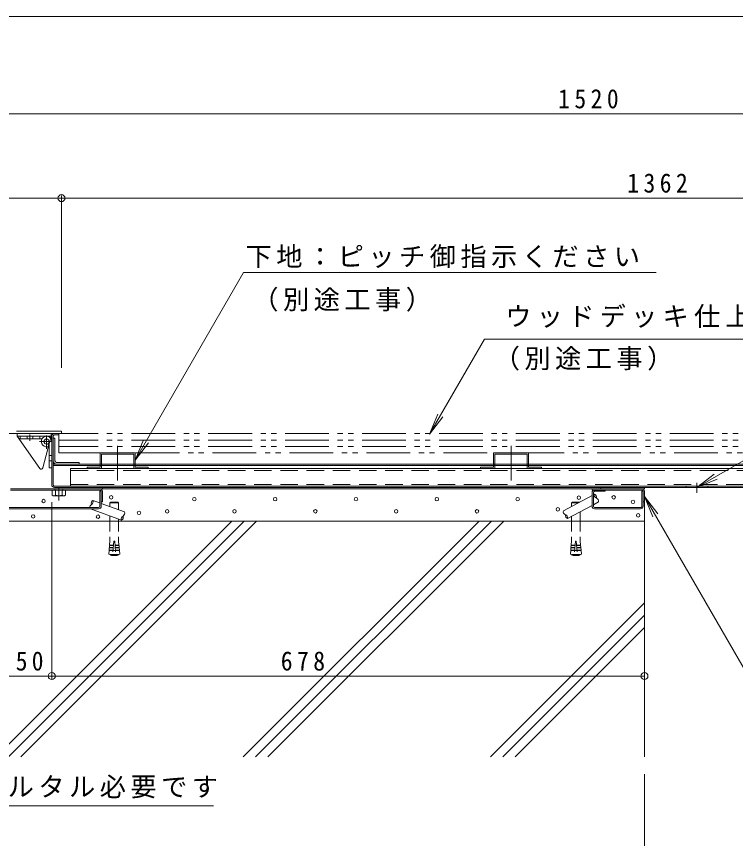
# Model space of a CAD drawing. Units: millimetres on the paper, enlarged 30 times, with parts at other scales. Extents: x -11530 to -200, y -4651 to 3587.
# Drawn here: x -9760 to -7292, y -3076 to -254 of the extents above; entities that cross this region are included whole.
import ezdxf

# ---------------------------------------------------------------- set-up
doc = ezdxf.new("R2010")
doc.units = ezdxf.units.MM
doc.header["$LTSCALE"] = 30
doc.header["$PDMODE"] = 32
doc.header["$PDSIZE"] = 24
for name, pattern in [('CHAIN1', [8, 5, -1, 1, -1]), ('CHAIN2', [12, 9, -1, 1, -1]), ('DASHED1', [1.8, 1.2, -0.6]), ('DASHED2', [3, 2, -1]), ('DOUBLE_CHAIN1', [8.8, 5, -1, 0.6, -0.6, 0.6, -1])]:
    doc.linetypes.add(name, pattern=pattern)
for name, color, linetype, lineweight in [('1-0_1-0ﾚｲﾔ', 6, 'Continuous', 5), ('1-1_1-1ﾚｲﾔ', 4, 'Continuous', 9), ('1-2_1-2ﾚｲﾔ', 4, 'Continuous', 9), ('1-3_1-3ﾚｲﾔ', 4, 'Continuous', 9), ('1-4_1-4ﾚｲﾔ', 7, 'Continuous', 9), ('1-5_1-5ﾚｲﾔ', 7, 'Continuous', 9), ('1-6_1-6ﾚｲﾔ', 7, 'DASHED1', 9), ('1-9_12-001', 6, 'DOUBLE_CHAIN1', 5), ('1-A_12-102', 3, 'DOUBLE_CHAIN1', 9)]:
    doc.layers.add(name, color=color, linetype=linetype, lineweight=lineweight)
doc.styles.add('ＭＳ ゴシック', font='')
doc.styles.get('ＭＳ ゴシック').set_extended_font_data('MS Gothic')

msp = doc.modelspace()

# ---------------------------------------------------------------- linework, layer by layer
at = {"layer": '1-0_1-0ﾚｲﾔ'}
for p, q in [((-7784.14, -1875.24), (-9473.14, -1875.24)), ((-7604.14, -2795.3), (-7604.14, -1920.24)), ((-7604.14, -1986.24), (-10779.59, -1986.24)), ((-9829.62, -2795.3), (-9020.57, -1986.24)), ((-9787.2, -2795.3), (-8978.14, -1986.24)), ((-9744.77, -2795.3), (-8935.72, -1986.24)), ((-8981.1, -2795.3), (-8172.04, -1986.24)), ((-8938.67, -2795.3), (-8129.62, -1986.24)), ((-8896.24, -2795.3), (-8087.19, -1986.24)), ((-7604.14, -2266.87), (-8132.57, -2795.3)), ((-7604.14, -2309.3), (-8090.14, -2795.3)), ((-8047.72, -2795.3), (-7604.14, -2351.72))]:
    msp.add_line(p, q, dxfattribs=at)
for centre in [(-9666.47, -1917.57), (-9434.48, -1904.71), (-9148.91, -1911.37), (-8871.55, -1911.37), (-8594.19, -1911.37), (-8316.82, -1911.37), (-8039.46, -1911.37), (-7829.28, -1906.2), (-7709.69, -1904.78), (-7643.33, -1920.37), (-9242.23, -1953.13), (-9011.09, -1952.71), (-8733.73, -1952.71), (-8456.36, -1952.71), (-8179, -1952.71), (-7901.64, -1945.82), (-9702.03, -1970.37), (-9479.47, -1971.23), (-9338.9, -1957.88), (-7625.96, -1966.69)]:
    msp.add_circle(centre, 6, dxfattribs=at)
at = {"layer": '1-1_1-1ﾚｲﾔ'}
for p, q in [((-9779.43, -1875.24), (-9473.3, -1875.24)), ((-9779.43, -1879.74), (-9473.14, -1879.74)), ((-9468.64, -1920.24), (-9468.64, -1884.24)), ((-7613.14, -1875.24), (-7784.14, -1875.24)), ((-7784.14, -1875.24), (-7784.14, -1879.74)), ((-7784.14, -1879.74), (-7613.14, -1879.74)), ((-7608.64, -1920.24), (-7608.64, -1884.24)), ((-7608.64, -1920.24), (-7608.64, -1884.24)), ((-7604.14, -1884.24), (-7604.14, -1920.24)), ((-7608.64, -1920.24), (-7604.14, -1920.24))]:
    msp.add_line(p, q, dxfattribs=at)
at = {"layer": '1-1_1-1ﾚｲﾔ', "color": 2}
for p, q in [((-9636.64, -1879.74), (-9636.64, -1897.51)), ((-9591.64, -1879.74), (-9636.64, -1879.74)), ((-9625.38, -1879.74), (-9625.38, -1897.51)), ((-9602.9, -1879.74), (-9602.9, -1897.51)), ((-9591.64, -1879.74), (-9591.64, -1897.51)), ((-9633.64, -1899.24), (-9636.64, -1897.51)), ((-9594.64, -1899.24), (-9633.64, -1899.24)), ((-9594.64, -1899.24), (-9591.64, -1897.51))]:
    msp.add_line(p, q, dxfattribs=at)
at = {"layer": '1-1_1-1ﾚｲﾔ', "linetype": 'DASHED2'}
for p, q in [((-9627.64, -1879.74), (-9627.64, -1875.24)), ((-9600.64, -1879.74), (-9600.64, -1875.24))]:
    msp.add_line(p, q, dxfattribs=at)
at = {"layer": '1-1_1-1ﾚｲﾔ', "color": 2, "linetype": 'CHAIN1'}
msp.add_line((-9614.14, -1916.19), (-9614.14, -1873.85), dxfattribs=at)
at = {"layer": '1-1_1-1ﾚｲﾔ', "color": 7}
for p, q in [((-9473.14, -1935.24), (-9473.14, -1884.24)), ((-9468.64, -1884.24), (-9473.14, -1884.24)), ((-9468.64, -1935.24), (-9468.64, -1884.24)), ((-7784.14, -1888.74), (-7784.14, -1935.24)), ((-7779.64, -1888.74), (-7779.64, -1935.24)), ((-7775.14, -1884.24), (-7739.14, -1884.24)), ((-7739.14, -1879.74), (-7739.14, -1884.24)), ((-7608.64, -1884.24), (-7608.64, -1935.24)), ((-9477.64, -1939.74), (-10055.12, -1939.74)), ((-10055.12, -1944.24), (-9477.64, -1944.24)), ((-7775.14, -1939.74), (-7617.64, -1939.74)), ((-7775.14, -1944.24), (-7617.64, -1944.24))]:
    msp.add_line(p, q, dxfattribs=at)
at = {"layer": '1-1_1-1ﾚｲﾔ'}
msp.add_lwpolyline([(-9464.14, -1884.24), (-9464.14, -1920.24), (-9468.64, -1920.24)], dxfattribs=at)
at = {"layer": '1-1_1-1ﾚｲﾔ', "color": 7}
msp.add_lwpolyline([(-7608.64, -1884.24), (-7613.14, -1884.24), (-7613.14, -1935.24)], dxfattribs=at)
at = {"layer": '1-1_1-1ﾚｲﾔ'}
for centre, radius in [((-9473.14, -1884.24), 9), ((-9473.14, -1884.24), 4.5), ((-7613.14, -1884.24), 9), ((-7613.14, -1884.24), 4.5)]:
    msp.add_arc(centre, radius, 0, 90.00002, dxfattribs=at)
at = {"layer": '1-1_1-1ﾚｲﾔ', "color": 7}
for centre, radius, start, end in [((-7775.14, -1888.74), 9, 90, 180), ((-7775.14, -1888.74), 4.5, 90, 180), ((-9477.64, -1935.24), 9, 270.00002, 0.00002), ((-9477.64, -1935.24), 4.5, 270.00002, 0.00002), ((-7775.14, -1935.24), 9, 180, 270), ((-7775.14, -1935.24), 4.5, 180, 270), ((-7617.64, -1935.24), 9, 270, 0.00002), ((-7617.64, -1935.24), 4.5, 270, 0.00002)]:
    msp.add_arc(centre, radius, start, end, dxfattribs=at)
at = {"layer": '1-1_1-1ﾚｲﾔ', "color": 2}
for centre, radius, start, end in [((-9630.04, -1886.07), 13.21, 239.99998, 265.69891), ((-9631.32, -1888.22), 11.02, 271.51625, 302.59431), ((-9614.14, -1861.9), 37.35, 252.48213, 287.51785), ((-9596.96, -1888.22), 11.02, 237.40567, 268.48373), ((-9598.24, -1886.07), 13.21, 274.30107, 300)]:
    msp.add_arc(centre, radius, start, end, dxfattribs=at)
at = {"layer": '1-2_1-2ﾚｲﾔ'}
for p, q in [((-9629.31, -1686.24), (-9614.31, -1686.24)), ((-9614.31, -1690.74), (-9629.31, -1690.74)), ((-9614.31, -1686.24), (-9614.31, -1690.74)), ((-9638.31, -1695.24), (-9638.31, -1861.74)), ((-9633.81, -1701.24), (-9633.81, -1695.24)), ((-9633.81, -1696.34), (-9633.81, -1861.74)), ((-9633.81, -1701.24), (-9633.81, -1752.24)), ((-9633.81, -1755.24), (-9633.81, -1839.24)), ((-9633.81, -1791.24), (-7377.29, -1791.24)), ((-7377.29, -1795.74), (-9633.81, -1795.74)), ((-9573.81, -1806.24), (-9573.81, -1866.24)), ((-9573.81, -1806.24), (-5568.64, -1806.24)), ((-7377.29, -1791.24), (-5528.14, -1791.24)), ((-5528.14, -1795.74), (-7377.29, -1795.74)), ((-9629.82, -1866.24), (-5528.14, -1866.24)), ((-5528.14, -1870.74), (-9629.31, -1870.74)), ((-7461.64, -1866.24), (-7461.64, -1870.74)), ((-7386.64, -1866.24), (-7386.64, -1870.74))]:
    msp.add_line(p, q, dxfattribs=at)
at = {"layer": '1-2_1-2ﾚｲﾔ', "linetype": 'DASHED2'}
for p, q in [((-9573.81, -1812.24), (-7377.29, -1812.24)), ((-7377.29, -1812.24), (-5568.64, -1812.24)), ((-9573.81, -1860.24), (-5568.64, -1860.24))]:
    msp.add_line(p, q, dxfattribs=at)
at = {"layer": '1-2_1-2ﾚｲﾔ', "linetype": 'CHAIN1'}
msp.add_line((-7424.14, -1854.55), (-7424.14, -1888.97), dxfattribs=at)
at = {"layer": '1-2_1-2ﾚｲﾔ'}
for centre, radius, start, end in [((-9629.31, -1695.24), 9, 90, 180), ((-9629.31, -1695.24), 4.5, 90, 180), ((-9629.31, -1861.74), 9, 180, 270), ((-9629.31, -1861.74), 4.5, 180, 263.46511)]:
    msp.add_arc(centre, radius, start, end, dxfattribs=at)
at = {"layer": '1-3_1-3ﾚｲﾔ'}
for p, q in [((-10079.31, -1686.24), (-9605.31, -1686.24)), ((-9759.81, -1677.99), (-9758.31, -1677.24)), ((-9749.31, -1677.24), (-9758.31, -1677.24)), ((-9747.81, -1677.99), (-9749.31, -1677.24)), ((-9741.81, -1677.99), (-9747.81, -1677.99)), ((-9741.81, -1677.99), (-9740.31, -1677.24)), ((-9731.31, -1677.24), (-9740.31, -1677.24)), ((-9729.81, -1677.99), (-9731.31, -1677.24)), ((-9723.81, -1677.99), (-9729.81, -1677.99)), ((-9723.81, -1677.99), (-9722.31, -1677.24)), ((-9713.31, -1677.24), (-9722.31, -1677.24)), ((-9711.81, -1677.99), (-9713.31, -1677.24)), ((-9705.81, -1677.99), (-9711.81, -1677.99)), ((-9705.81, -1677.99), (-9704.31, -1677.24)), ((-9695.31, -1677.24), (-9704.31, -1677.24)), ((-9693.81, -1677.99), (-9695.31, -1677.24)), ((-9687.81, -1677.99), (-9693.81, -1677.99)), ((-9687.81, -1677.99), (-9686.31, -1677.24)), ((-9677.31, -1677.24), (-9686.31, -1677.24)), ((-9675.81, -1677.99), (-9677.31, -1677.24)), ((-9669.81, -1677.99), (-9675.81, -1677.99)), ((-9669.81, -1677.99), (-9668.31, -1677.24)), ((-9659.31, -1677.24), (-9668.31, -1677.24)), ((-9657.81, -1677.99), (-9659.31, -1677.24)), ((-9651.81, -1677.99), (-9657.81, -1677.99)), ((-9651.81, -1677.99), (-9650.31, -1677.24)), ((-9641.31, -1677.24), (-9650.31, -1677.24)), ((-9639.81, -1677.99), (-9641.31, -1677.24)), ((-9633.81, -1677.99), (-9639.81, -1677.99)), ((-9633.81, -1677.99), (-9632.31, -1677.24)), ((-9623.31, -1677.24), (-9632.31, -1677.24)), ((-9621.81, -1677.99), (-9623.31, -1677.24)), ((-9615.81, -1677.99), (-9621.81, -1677.99)), ((-9615.81, -1677.99), (-9614.31, -1677.24)), ((-9605.31, -1677.24), (-9614.31, -1677.24)), ((-9605.31, -1677.24), (-9605.31, -1686.24)), ((-9746.31, -1695.24), (-9656.31, -1695.24)), ((-9746.31, -1704.24), (-9746.31, -1695.24)), ((-9671.9, -1704.24), (-9746.31, -1704.24)), ((-9678.81, -1704.24), (-9678.81, -1695.24)), ((-9652.29, -1721.29), (-9648.26, -1729.34)), ((-9647.31, -1713.24), (-9647.31, -1803.24)), ((-9638.31, -1713.24), (-9638.31, -1803.24)), ((-9647.31, -1803.24), (-9638.31, -1803.24))]:
    msp.add_line(p, q, dxfattribs=at)
at = {"layer": '1-3_1-3ﾚｲﾔ', "color": 5, "lineweight": 5}
for p, q in [((-9640.07, -1686.24), (-9757.84, -1686.24)), ((-9757.07, -1695.24), (-9757.07, -1686.24)), ((-9640.07, -1695.24), (-9640.07, -1686.24)), ((-9640.07, -1695.24), (-9757.07, -1695.24)), ((-9679.83, -1805.55), (-9757.07, -1695.24)), ((-9669.12, -1803.66), (-9640.07, -1695.24))]:
    msp.add_line(p, q, dxfattribs=at)
at = {"layer": '1-3_1-3ﾚｲﾔ', "linetype": 'CHAIN2'}
msp.add_line((-9713.31, -1710.56), (-9713.31, -1689.36), dxfattribs=at)
at = {"layer": '1-3_1-3ﾚｲﾔ', "linetype": 'CHAIN1'}
for p, q in [((-9656.31, -1713.24), (-9656.31, -1692.24)), ((-9680.57, -1713.24), (-9638.31, -1713.24)), ((-9656.31, -1713.24), (-9656.31, -1737.87))]:
    msp.add_line(p, q, dxfattribs=at)
at = {"layer": '1-3_1-3ﾚｲﾔ', "linetype": 'DASHED2'}
for p, q in [((-9722.91, -1704.24), (-9722.91, -1695.24)), ((-9703.71, -1704.24), (-9703.71, -1695.24)), ((-9638.31, -1760.64), (-9647.31, -1760.64)), ((-9638.31, -1779.84), (-9647.31, -1779.84))]:
    msp.add_line(p, q, dxfattribs=at)
at = {"layer": '1-3_1-3ﾚｲﾔ'}
msp.add_circle((-9656.31, -1713.24), 9, dxfattribs=at)
msp.add_arc((-9656.31, -1713.24), 18, 0, 300, dxfattribs=at)
at = {"layer": '1-3_1-3ﾚｲﾔ', "color": 5, "lineweight": 5}
msp.add_arc((-9674.92, -1802.11), 6, 215.00001, 345, dxfattribs=at)
at = {"layer": '1-4_1-4ﾚｲﾔ'}
for p, q in [((-5504.14, -253.72), (-10079.14, -253.72)), ((-5519.14, -588.24), (-10079.14, -588.24)), ((-9605.01, -868.59), (-9605.01, -1459.67)), ((-9605.01, -877.59), (-10079.14, -877.59)), ((-5519.14, -877.59), (-9605.01, -877.59)), ((-9638.31, -2527.63), (-9638.31, -1921.74)), ((-9638.31, -2518.63), (-9788.31, -2518.63)), ((-7604.14, -2518.63), (-9638.31, -2518.63)), ((-7604.14, -3333.58), (-7604.14, -2855.3)), ((-10044.78, -2964.38), (-9083.11, -2964.38))]:
    msp.add_line(p, q, dxfattribs=at)
for p in [(-9605.01, -877.59), (-9638.31, -2518.63), (-7604.14, -2518.63)]:
    msp.add_point(p, dxfattribs=at)
at = {"layer": '1-5_1-5ﾚｲﾔ'}
for p, q in [((-9351.79, -1776.84), (-8980.14, -1133.11)), ((-7564.51, -1133.11), (-8980.14, -1133.11)), ((-7424.14, -1870.74), (-6441.8, -1303.59)), ((-8341.97, -1688.51), (-8153.64, -1362.32)), ((-6752.51, -1362.32), (-8153.64, -1362.32)), ((-8341.97, -1688.51), (-8313.26, -1619.21)), ((-8341.97, -1688.51), (-8296.31, -1629)), ((-9351.79, -1776.84), (-9323.09, -1707.55)), ((-9351.79, -1776.84), (-9306.14, -1717.34)), ((-7424.14, -1870.74), (-7364.64, -1825.09)), ((-7424.14, -1870.74), (-7354.85, -1842.04)), ((-7604.14, -1902.24), (-7558.48, -1961.74)), ((-7604.14, -1902.24), (-7575.44, -1971.53)), ((-7604.14, -1902.24), (-7024.1, -2906.91))]:
    msp.add_line(p, q, dxfattribs=at)
at = {"layer": '1-6_1-6ﾚｲﾔ', "color": 6, "linetype": 'Continuous', "lineweight": 5}
for p, q in [((-9614.14, -1870.74), (-9614.14, -1875.24)), ((-9614.14, -1875.24), (-9464.14, -1875.24)), ((-7753.92, -1870.74), (-7753.92, -1875.24)), ((-7603.92, -1870.74), (-7753.92, -1870.74)), ((-7753.92, -1875.24), (-7603.92, -1875.24)), ((-7603.92, -1870.74), (-7603.92, -1875.24))]:
    msp.add_line(p, q, dxfattribs=at)
at = {"layer": '1-6_1-6ﾚｲﾔ', "linetype": 'Continuous'}
for p, q in [((-9473.14, -1924.02), (-9497.04, -1915.23)), ((-7882.63, -1951.24), (-7784.14, -1898.44)), ((-7779.64, -1896.03), (-7776.23, -1894.2)), ((-9398.95, -1983.28), (-9505.07, -1944.24)), ((-9388.59, -1955.12), (-9468.64, -1925.68)), ((-9438.77, -1936.67), (-9438.77, -1923.89)), ((-9411.77, -1920.89), (-9435.77, -1920.89)), ((-9408.77, -1923.89), (-9411.77, -1920.89)), ((-9408.77, -1923.89), (-9408.77, -1947.7)), ((-7868.46, -1977.68), (-7784.14, -1932.48)), ((-7854.53, -1923.89), (-7851.53, -1920.89)), ((-7854.53, -1923.89), (-7854.53, -1936.17)), ((-7831.62, -1923.89), (-7854.53, -1923.89)), ((-7827.53, -1920.89), (-7851.53, -1920.89)), ((-7827, -1921.42), (-7827.53, -1920.89)), ((-7779.64, -1930.07), (-7762.05, -1920.64)), ((-9438.77, -1986.24), (-9438.77, -1968.63)), ((-7854.53, -1970.21), (-7854.53, -1986.24)), ((-7824.53, -1954.13), (-7824.53, -1986.24)), ((-9408.77, -1979.67), (-9408.77, -1986.24))]:
    msp.add_line(p, q, dxfattribs=at)
at = {"layer": '1-6_1-6ﾚｲﾔ'}
for p, q in [((-9438.77, -1986.24), (-9438.77, -2055.3)), ((-9408.77, -1986.24), (-9408.77, -2055.3)), ((-7854.53, -1986.24), (-7854.53, -2055.3)), ((-7824.53, -1986.24), (-7824.53, -2055.3)), ((-9425.27, -2055.89), (-9429.22, -2100.72)), ((-9422.27, -2055.89), (-9425.27, -2055.89)), ((-9422.27, -2055.89), (-9418.31, -2100.72)), ((-7841.03, -2055.89), (-7844.99, -2100.72)), ((-7841.03, -2055.89), (-7838.03, -2055.89)), ((-7838.03, -2055.89), (-7834.07, -2100.72)), ((-9440.82, -2078.61), (-9441.42, -2085.35)), ((-9441.02, -2087.63), (-9441.42, -2085.35)), ((-9441.42, -2085.35), (-9427.97, -2086.53)), ((-9440.82, -2078.61), (-9427.38, -2079.8)), ((-9440.03, -2069.65), (-9440.63, -2076.38)), ((-9440.23, -2078.66), (-9440.63, -2076.38)), ((-9440.63, -2076.38), (-9427.18, -2077.57)), ((-9440.03, -2069.65), (-9426.58, -2070.83)), ((-9439.43, -2069.7), (-9439.84, -2067.42)), ((-9428.09, -2087.83), (-9419.44, -2087.83)), ((-9407.5, -2069.65), (-9420.95, -2070.83)), ((-9406.9, -2076.38), (-9420.35, -2077.57)), ((-9406.71, -2078.61), (-9420.15, -2079.8)), ((-9406.11, -2085.35), (-9419.56, -2086.53)), ((-9408.1, -2069.7), (-9407.69, -2067.42)), ((-9407.5, -2069.65), (-9406.9, -2076.38)), ((-9407.3, -2078.66), (-9406.9, -2076.38)), ((-9406.71, -2078.61), (-9406.11, -2085.35)), ((-9406.51, -2087.63), (-9406.11, -2085.35)), ((-7856.59, -2078.61), (-7857.18, -2085.35)), ((-7856.78, -2087.63), (-7857.18, -2085.35)), ((-7857.18, -2085.35), (-7843.73, -2086.53)), ((-7856.59, -2078.61), (-7843.14, -2079.8)), ((-7855.79, -2069.65), (-7856.39, -2076.38)), ((-7855.99, -2078.66), (-7856.39, -2076.38)), ((-7856.39, -2076.38), (-7842.94, -2077.57)), ((-7855.79, -2069.65), (-7842.35, -2070.83)), ((-7855.2, -2069.7), (-7855.6, -2067.42)), ((-7835.21, -2087.83), (-7843.85, -2087.83)), ((-7823.26, -2069.65), (-7836.71, -2070.83)), ((-7822.66, -2076.38), (-7836.11, -2077.57)), ((-7822.47, -2078.61), (-7835.91, -2079.8)), ((-7821.87, -2085.35), (-7835.32, -2086.53)), ((-7823.86, -2069.7), (-7823.46, -2067.42)), ((-7823.26, -2069.65), (-7822.66, -2076.38)), ((-7823.06, -2078.66), (-7822.66, -2076.38)), ((-7822.47, -2078.61), (-7821.87, -2085.35)), ((-7822.27, -2087.63), (-7821.87, -2085.35)), ((-9438.02, -2101.33), (-9438.02, -2102.53)), ((-9409.52, -2101.33), (-9438.02, -2101.33)), ((-9409.52, -2102.53), (-9438.02, -2102.53)), ((-9435.62, -2100.15), (-9435.62, -2101.33)), ((-9416.18, -2104.33), (-9431.35, -2104.33)), ((-9411.92, -2100.15), (-9411.92, -2101.33)), ((-9409.52, -2101.33), (-9409.52, -2102.53)), ((-7853.78, -2101.33), (-7853.78, -2102.53)), ((-7853.78, -2101.33), (-7825.28, -2101.33)), ((-7853.78, -2102.53), (-7825.28, -2102.53)), ((-7851.38, -2100.15), (-7851.38, -2101.33)), ((-7847.12, -2104.33), (-7831.94, -2104.33)), ((-7827.68, -2100.15), (-7827.68, -2101.33)), ((-7825.28, -2101.33), (-7825.28, -2102.53))]:
    msp.add_line(p, q, dxfattribs=at)
at = {"layer": '1-6_1-6ﾚｲﾔ', "color": 6, "linetype": 'Continuous', "lineweight": 5}
msp.add_lwpolyline([(-9614.14, -1870.74), (-9464.14, -1870.74), (-9464.14, -1875.24)], dxfattribs=at)
at = {"layer": '1-6_1-6ﾚｲﾔ', "linetype": 'Continuous'}
msp.add_lwpolyline([(-9408.77, -1923.89), (-9438.77, -1923.89), (-9435.77, -1920.89)], dxfattribs=at)
at = {"layer": '1-6_1-6ﾚｲﾔ'}
for points in [[(-9438.77, -2055.3), (-9439.84, -2067.42), (-9426.39, -2068.6)], [(-9408.77, -2055.3), (-9407.69, -2067.42), (-9421.14, -2068.6)], [(-7854.53, -2055.3), (-7855.6, -2067.42), (-7842.15, -2068.6)], [(-7824.53, -2055.3), (-7823.46, -2067.42), (-7836.9, -2068.6)], [(-9428.17, -2088.76), (-9441.62, -2087.58), (-9442.67, -2099.53), (-9429.22, -2100.72)], [(-9419.36, -2088.76), (-9405.91, -2087.58), (-9404.86, -2099.53), (-9418.31, -2100.72)], [(-7843.93, -2088.76), (-7857.38, -2087.58), (-7858.43, -2099.53), (-7844.99, -2100.72)], [(-7835.12, -2088.76), (-7821.68, -2087.58), (-7820.62, -2099.53), (-7834.07, -2100.72)]]:
    msp.add_lwpolyline(points, dxfattribs=at)
at = {"layer": '1-6_1-6ﾚｲﾔ', "linetype": 'Continuous'}
for centre, start, end in [((-9491.76, -1925.17), 117.99335, 201.61336), ((-9507.49, -1919.38), 297.99335, 21.61336), ((-7765.29, -1896.85), 166.38664, 250.00665), ((-7780.07, -1904.77), 346.38664, 70.00665), ((-7772.99, -1917.99), 346.38664, 70.00665), ((-9496.93, -1939.24), 117.99335, 182.54644), ((-9388.49, -1979.14), 117.99335, 201.61336), ((-9404.23, -1973.35), 297.99335, 21.61336), ((-9399.05, -1959.27), 297.99335, 21.61336), ((-7871.7, -1953.89), 166.38664, 250.00665), ((-7864.61, -1967.11), 166.38664, 250.00665), ((-7879.39, -1975.03), 346.38664, 70.00665)]:
    msp.add_arc(centre, 11.25, start, end, dxfattribs=at)
at = {"layer": '1-6_1-6ﾚｲﾔ'}
for centre, start, end in [((-9423.77, -2063.02), 250.16664, 259.59018), ((-9423.77, -2063.02), 280.40982, 289.83336), ((-7839.53, -2063.02), 250.16664, 259.59018), ((-7839.53, -2063.02), 280.40982, 289.83336)]:
    msp.add_arc(centre, 42, start, end, dxfattribs=at)
at = {"layer": '1-9_12-001'}
for p, q in [((-9412.25, -1728.1), (-9412.25, -1847)), ((-8062.25, -1728.1), (-8062.25, -1847)), ((-9472.25, -1752.24), (-9472.25, -1801.44)), ((-9352.25, -1752.24), (-9472.25, -1752.24)), ((-9467.45, -1757.04), (-9357.05, -1757.04)), ((-9467.45, -1757.04), (-9467.45, -1806.24)), ((-9357.05, -1757.04), (-9357.05, -1806.24)), ((-9352.25, -1752.24), (-9352.25, -1801.44)), ((-8122.25, -1752.24), (-8122.25, -1801.44)), ((-8002.25, -1752.24), (-8122.25, -1752.24)), ((-8117.45, -1757.04), (-8007.05, -1757.04)), ((-8117.45, -1757.04), (-8117.45, -1806.24)), ((-8007.05, -1757.04), (-8007.05, -1806.24)), ((-8002.25, -1752.24), (-8002.25, -1801.44)), ((-9517.25, -1801.44), (-9517.25, -1806.24)), ((-9472.25, -1801.44), (-9517.25, -1801.44)), ((-9352.25, -1801.44), (-9307.25, -1801.44)), ((-9307.25, -1801.44), (-9307.25, -1806.24)), ((-8167.25, -1801.44), (-8167.25, -1806.24)), ((-8122.25, -1801.44), (-8167.25, -1801.44)), ((-8002.25, -1801.44), (-7957.25, -1801.44)), ((-7957.25, -1801.44), (-7957.25, -1806.24))]:
    msp.add_line(p, q, dxfattribs=at)
at = {"layer": '1-A_12-102'}
for p, q in [((-9614.31, -1752.24), (-9614.31, -1686.24)), ((-5519.14, -1686.24), (-9605.31, -1686.24)), ((-5519.14, -1708.74), (-9614.31, -1708.74)), ((-5519.14, -1729.74), (-9614.31, -1729.74)), ((-9614.31, -1752.24), (-5519.14, -1752.24))]:
    msp.add_line(p, q, dxfattribs=at)
at = {"layer": '1-A_12-102', "color": 5, "linetype": 'Continuous', "lineweight": 5}
for p, q in [((-9633.81, -1701.24), (-9627.81, -1701.24)), ((-9627.81, -1779.24), (-9627.81, -1701.24)), ((-9621.81, -1785.24), (-9543.81, -1785.24)), ((-9543.81, -1785.24), (-9543.81, -1791.24))]:
    msp.add_line(p, q, dxfattribs=at)
for radius in [12, 6]:
    msp.add_arc((-9621.81, -1779.24), radius, 180, 270, dxfattribs=at)

# ---------------------------------------------------------------- texts
at = {"layer": '1-4_1-4ﾚｲﾔ', "char_height": 65.98, "attachment_point": 7, "style": 'ＭＳ ゴシック'}
for s, insert in [('\\T1.38;\\W0.9;1520', (-7900.39, -570.24)), ('\\T1.38;\\W0.9;1362', (-7663.33, -859.59)), ('\\T1.36;\\W0.9;50', (-9762.06, -2500.63)), ('\\T1.38;\\W0.9;678', (-8852.32, -2500.63))]:
    msp.add_mtext(s, dxfattribs=dict(at, insert=insert))
at = {"layer": '1-5_1-5ﾚｲﾔ', "char_height": 65.98, "attachment_point": 7, "style": 'ＭＳ ゴシック'}
for s, insert in [('\\T1.17;下地：ピッチ御指示ください', (-8973.04, -1117.99)), ('\\T1.17;（別途工事）', (-8950.02, -1267.4)), ('\\T1.2;ウッドデッキ仕上げ\u3000t=22', (-8082.08, -1323.14)), ('\\T1.17;（別途工事）', (-8121.54, -1469.53)), ('\\T1.17;モルタル必要です', (-9895.01, -2938.76))]:
    msp.add_mtext(s, dxfattribs=dict(at, insert=insert))

doc.saveas('drawing.dxf')
